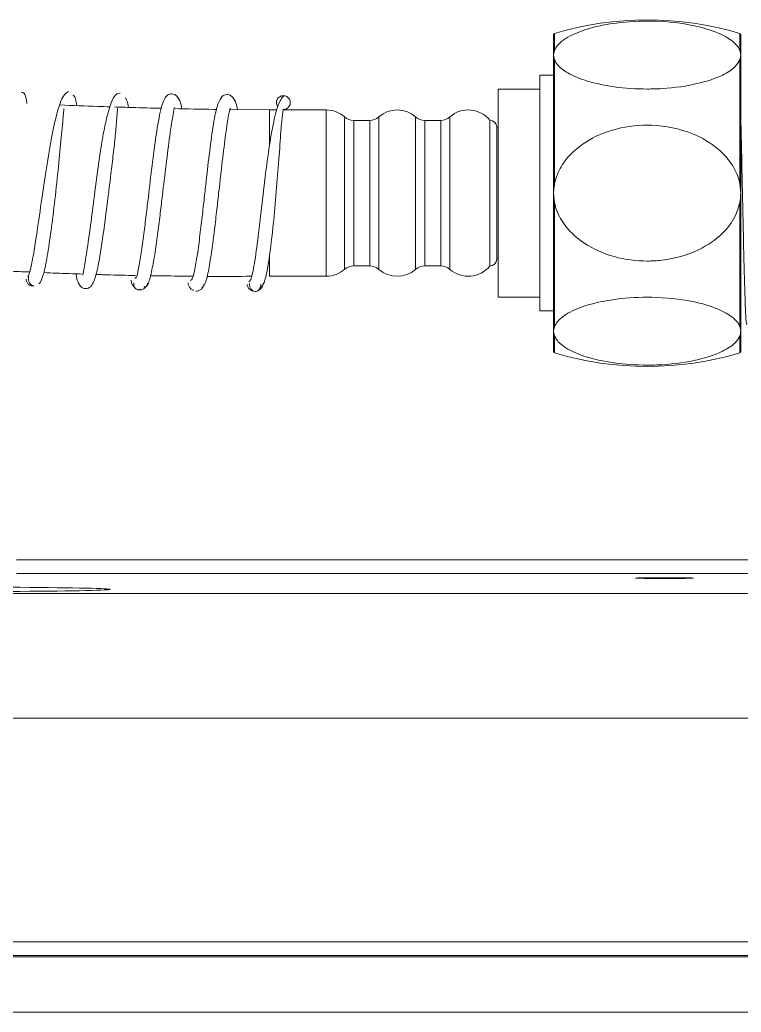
# Model space of a CAD drawing. Extents: x 14808 to 20058, y -13198 to -11680.
# Drawn here: x 14994.72 to 15020.75, y -12767.24 to -12731.45 of the extents above; entities that cross this region are included whole.
import ezdxf

# ---------------------------------------------------------------- set-up
doc = ezdxf.new("R2010")
doc.units = 0
doc.header["$LTSCALE"] = 7
doc.header["$MEASUREMENT"] = 0
doc.layers.get('0').update_dxf_attribs({"color": 2, "linetype": 'CONTINUOUS'})

# ---------------------------------------------------------------- blocks, each defined once
blk = doc.blocks.new('A$C52DF3C04')
at = {"color": 7, "linetype": 'Continuous', "lineweight": 15}
for p, q in [((69.25, 19.807), (69.25, 20.107)), ((72.625, 20.107), (72.625, 19.807)), ((69.268, 19.653), (69.25, 19.741)), ((72.607, 19.828), (72.625, 19.741)), ((69.25, 17.425), (69.25, 19.633)), ((69.268, 19.653), (69.268, 17.427)), ((72.607, 17.427), (72.607, 19.653)), ((72.625, 19.633), (72.625, 17.425)), ((69.25, 19.376), (69, 19.376)), ((69, 15.126), (69, 19.376)), ((69, 19.126), (68.25, 19.126)), ((68.25, 15.376), (68.25, 19.126)), ((64.125, 18.751), (63.407, 18.758)), ((64.26, 18.751), (64.125, 18.751)), ((65.148, 18.751), (64.368, 18.751)), ((65.933, 18.563), (65.645, 18.563)), ((67.214, 18.563), (66.925, 18.563)), ((68.1, 18.563), (68.1, 15.938)), ((68.25, 18.438), (68.225, 18.438)), ((68.225, 18.438), (68.225, 16.063)), ((72.607, 17.427), (72.625, 17.251)), ((69.268, 17.075), (69.25, 17.251)), ((69.25, 14.869), (69.25, 17.076)), ((69.268, 17.075), (69.268, 14.849)), ((72.607, 14.849), (72.607, 17.075)), ((72.625, 17.076), (72.625, 14.869)), ((65.645, 15.938), (65.933, 15.938)), ((66.925, 15.938), (67.214, 15.938)), ((68.225, 16.063), (68.25, 16.063)), ((64.125, 15.751), (65.148, 15.751)), ((59.838, 15.591), (59.871, 15.585)), ((68.25, 15.376), (69, 15.376)), ((69, 15.126), (69.25, 15.126)), ((69.268, 14.673), (69.25, 14.761)), ((69.25, 14.394), (69.25, 14.694)), ((72.607, 14.849), (72.625, 14.761)), ((72.625, 14.694), (72.625, 14.394)), ((109.323, 10.033), (3.177, 10.033)), ((8.973, 7.783), (103.527, 7.783)), ((9.069, 3.75), (103.431, 3.75)), ((103.5, 3.481), (9, 3.481)), ((103.431, 3.5), (9.069, 3.5)), ((105.625, 2.481), (6.875, 2.481))]:
    blk.add_line(p, q, dxfattribs=at)
at = {"color": 8, "linetype": 'Continuous', "lineweight": 15}
for p, q in [((69.268, 20.131), (69.268, 19.828)), ((72.607, 19.828), (72.607, 20.131)), ((64.125, 18.116), (64.125, 18.751)), ((65.148, 18.751), (65.148, 15.751)), ((65.479, 15.876), (65.479, 18.626)), ((66.098, 18.626), (66.098, 15.876)), ((66.76, 15.876), (66.76, 18.626)), ((67.379, 18.626), (67.379, 15.876)), ((65.645, 18.563), (65.645, 15.938)), ((65.933, 15.938), (65.933, 18.563)), ((66.925, 18.563), (66.925, 15.938)), ((67.214, 15.938), (67.214, 18.563)), ((64.125, 15.751), (64.125, 16.12)), ((69.268, 14.673), (69.268, 14.37)), ((72.607, 14.37), (72.607, 14.673)), ((107.14, 10.64), (59.563, 10.64)), ((59.563, 10.39), (107.14, 10.39))]:
    blk.add_line(p, q, dxfattribs=at)
at = {"color": 7, "linetype": 'Continuous', "lineweight": 15}
for centre, radius, start, end in [((70.938, 14.555), 5.82, 73.3294, 106.6706), ((69.275, 20.107), 0.025, 106.6706, 180), ((72.6, 20.107), 0.025, 0, 73.3294), ((69.273, 19.806), 0.0229, 102.6767, 177.8146), ((72.602, 19.806), 0.0229, 2.1854, 77.3233), ((69.272, 19.631), 0.0218, 100.2628, 176.2266), ((72.603, 19.631), 0.0218, 3.7734, 79.7372), ((64.374, 18.884), 0.124, 89.4754, 216.4062), ((64.376, 18.883), 0.124, 267.1008, 90.3883), ((65.148, 18.251), 0.5, 48.5904, 90), ((65.645, 18.813), 0.25, 228.5904, 270), ((65.933, 18.813), 0.25, 270, 311.4096), ((66.429, 18.251), 0.5, 48.5904, 131.4096), ((66.925, 18.813), 0.25, 228.5904, 270), ((67.214, 18.813), 0.25, 270, 311.4096), ((67.71, 18.251), 0.5, 38.6822, 131.4096), ((68.1, 18.438), 0.125, 0, 90), ((69.264, 17.361), 0.0655, 86.8418, 102.5324), ((72.611, 17.361), 0.0655, 77.4676, 93.1582), ((69.264, 17.14), 0.0655, 257.4676, 273.1582), ((72.611, 17.14), 0.0655, 266.8418, 282.5324), ((65.645, 15.688), 0.25, 90, 131.4096), ((65.933, 15.688), 0.25, 48.5904, 90), ((66.925, 15.688), 0.25, 90, 131.4096), ((67.214, 15.688), 0.25, 48.5904, 90), ((67.71, 16.251), 0.5, 228.5904, 321.3178), ((68.1, 16.063), 0.125, 270, 0), ((65.148, 16.251), 0.5, 270, 311.4096), ((66.429, 16.251), 0.5, 228.5904, 311.4096), ((69.272, 14.87), 0.0218, 183.7734, 259.7372), ((72.603, 14.87), 0.0218, 280.2628, 356.2266), ((69.273, 14.695), 0.0229, 182.1854, 257.3233), ((72.602, 14.695), 0.0229, 282.6767, 357.8146), ((69.275, 14.394), 0.025, 180, 253.3294), ((70.938, 19.946), 5.82, 253.3294, 286.6706), ((72.6, 14.394), 0.025, 286.6706, 0)]:
    blk.add_arc(centre, radius, start, end, dxfattribs=at)
blk.add_ellipse((71.25, 10.308), major_axis=(0.525, 0), ratio=0.013091, dxfattribs=at)
blk.add_ellipse((58, 10.105), major_axis=(3.25, 0), ratio=0.013091, start_param=4.712389, end_param=7.853982, dxfattribs=at)
for points, knots in [([(69.268, 19.828), (69.282, 19.856), (69.323, 19.933), (69.49, 20.068), (69.844, 20.223), (70.384, 20.334), (71.058, 20.369), (71.701, 20.305), (72.198, 20.162), (72.484, 20.003), (72.583, 19.886), (72.606, 19.831), (72.607, 19.828)], [0, 0, 0, 0, 0.040251, 0.112325, 0.221432, 0.368786, 0.519538, 0.697281, 0.824707, 0.919739, 0.996307, 1, 1, 1, 1]), ([(69.25, 19.741), (69.25, 19.748), (69.251, 19.778), (69.261, 19.807), (69.268, 19.828)], [0, 0, 0, 0, 0.256693, 1, 1, 1, 1]), ([(69.25, 19.741), (69.25, 19.741), (69.25, 19.755), (69.25, 19.775), (69.25, 19.8), (69.25, 19.807)], [0, 0, 0, 0, 0.016522, 0.715828, 1, 1, 1, 1]), ([(69.25, 19.633), (69.25, 19.657), (69.25, 19.691), (69.25, 19.729), (69.25, 19.74), (69.25, 19.741)], [0, 0, 0, 0, 0.699392, 0.983475, 1, 1, 1, 1]), ([(72.625, 19.741), (72.623, 19.718), (72.621, 19.689), (72.61, 19.66), (72.607, 19.653)], [0, 0, 0, 0, 0.758812, 1, 1, 1, 1]), ([(72.625, 19.807), (72.625, 19.79), (72.625, 19.767), (72.625, 19.747), (72.625, 19.741), (72.625, 19.741)], [0, 0, 0, 0, 0.6993923, 0.9834747, 1, 1, 1, 1]), ([(72.625, 19.741), (72.625, 19.74), (72.625, 19.713), (72.625, 19.675), (72.625, 19.642), (72.625, 19.633)], [0, 0, 0, 0, 0.016522, 0.715828, 1, 1, 1, 1]), ([(72.607, 19.653), (72.583, 19.612), (72.523, 19.509), (72.276, 19.354), (71.829, 19.204), (71.345, 19.138), (70.828, 19.122), (70.336, 19.154), (69.826, 19.265), (69.476, 19.421), (69.317, 19.555), (69.278, 19.632), (69.268, 19.653)], [0, 0, 0, 0, 0.059791, 0.151188, 0.274249, 0.436419, 0.499971, 0.641742, 0.783924, 0.887452, 0.969504, 1, 1, 1, 1]), ([(59.749, 18.866), (59.747, 18.878), (59.734, 18.976), (59.703, 19.072), (59.668, 19.069), (59.65, 19.067)], [0, 0, 0, 0, 0.061504, 0.52187, 1, 1, 1, 1]), ([(60.499, 19.085), (60.464, 19.063), (60.393, 19.019), (60.287, 18.698), (60.184, 18.224), (60.087, 17.628), (59.995, 16.987), (59.909, 16.388), (59.845, 16.008), (59.799, 15.809), (59.778, 15.765), (59.767, 15.742)], [0, 0, 0, 0, 0.112475, 0.229605, 0.350284, 0.473962, 0.600497, 0.730004, 0.862787, 0.930888, 1, 1, 1, 1]), ([(60.647, 18.829), (60.642, 18.865), (60.621, 19), (60.595, 19.01), (60.575, 19.017)], [0, 0, 0, 0, 0.2687492, 1, 1, 1, 1]), ([(61.431, 19.057), (61.393, 19.049), (61.321, 19.033), (61.221, 18.755), (61.138, 18.393), (61.055, 17.903), (60.981, 17.327), (60.904, 16.718), (60.836, 16.222), (60.786, 15.925), (60.765, 15.804), (60.754, 15.773), (60.762, 15.774), (60.762, 15.774)], [0, 0, 0, 0, 0.121723, 0.232203, 0.33083, 0.417819, 0.558484, 0.667712, 0.780311, 0.899082, 0.955675, 0.999756, 1, 1, 1, 1]), ([(61.583, 18.797), (61.574, 18.839), (61.555, 18.932), (61.535, 18.958), (61.524, 18.972)], [0, 0, 0, 0, 0.450905, 1, 1, 1, 1]), ([(62.543, 18.773), (62.54, 18.787), (62.522, 18.901), (62.487, 18.967), (62.427, 19.027), (62.36, 19.046), (62.294, 19.028), (62.228, 18.963), (62.159, 18.772), (62.082, 18.336), (62.008, 17.767), (61.949, 17.26), (61.899, 16.842), (61.856, 16.493), (61.809, 16.151), (61.763, 15.871), (61.722, 15.702), (61.702, 15.721), (61.693, 15.729)], [0, 0, 0, 0, 0.0116541, 0.0906023, 0.1183927, 0.1384258, 0.1598641, 0.1919316, 0.2876652, 0.3991169, 0.4995801, 0.5921498, 0.6459874, 0.7078407, 0.7774675, 0.8545644, 0.9388188, 1, 1, 1, 1]), ([(63.548, 18.757), (63.547, 18.762), (63.527, 18.883), (63.49, 18.949), (63.427, 19.014), (63.361, 19.034), (63.294, 19.016), (63.23, 18.955), (63.165, 18.789), (63.097, 18.411), (63.03, 17.894), (62.976, 17.406), (62.928, 16.984), (62.887, 16.619), (62.84, 16.25), (62.791, 15.924), (62.74, 15.691), (62.708, 15.679), (62.693, 15.674)], [0, 0, 0, 0, 0.003789, 0.0907569, 0.1206202, 0.1413693, 0.1621118, 0.1919175, 0.2786343, 0.3803215, 0.4753835, 0.5665877, 0.6202046, 0.6818937, 0.7514885, 0.828788, 0.9135805, 1, 1, 1, 1]), ([(64.381, 19.007), (64.347, 18.962), (64.279, 18.87), (64.187, 18.497), (64.102, 17.988), (64.025, 17.376), (63.954, 16.743), (63.886, 16.175), (63.83, 15.838), (63.786, 15.681), (63.763, 15.659), (63.752, 15.648)], [0, 0, 0, 0, 0.113055, 0.230303, 0.350977, 0.474635, 0.601129, 0.73054, 0.863137, 0.931099, 1, 1, 1, 1]), ([(61.251, 18.807), (61.178, 18.81), (60.876, 18.819), (60.575, 18.831), (60.347, 18.84)], [0, 0, 0, 0, 0.243329, 1, 1, 1, 1]), ([(62.175, 18.781), (61.998, 18.785), (61.716, 18.792), (61.434, 18.801), (61.328, 18.805)], [0, 0, 0, 0, 0.624892, 1, 1, 1, 1]), ([(61.858, 15.56), (61.88, 15.557), (61.923, 15.55), (61.987, 15.768), (62.046, 16.078), (62.098, 16.436), (62.143, 16.794), (62.194, 17.212), (62.253, 17.713), (62.309, 18.16), (62.351, 18.459), (62.381, 18.642), (62.4, 18.751), (62.412, 18.792), (62.404, 18.793), (62.404, 18.793)], [0, 0, 0, 0, 0.113339, 0.218251, 0.312581, 0.396633, 0.470679, 0.534983, 0.643413, 0.759162, 0.821263, 0.885787, 0.946783, 0.99427, 1, 1, 1, 1]), ([(60.006, 15.674), (60.024, 15.718), (60.06, 15.808), (60.125, 16.155), (60.195, 16.636), (60.265, 17.214), (60.328, 17.813), (60.378, 18.335), (60.408, 18.682), (60.415, 18.747), (60.418, 18.771)], [0, 0, 0, 0, 0.120048, 0.244969, 0.374099, 0.506784, 0.642488, 0.78093, 0.922412, 1, 1, 1, 1]), ([(60.636, 15.794), (60.636, 15.791), (60.651, 15.672), (60.684, 15.609), (60.741, 15.544), (60.807, 15.524), (60.873, 15.54), (60.935, 15.598), (61.001, 15.763), (61.074, 16.143), (61.148, 16.663), (61.21, 17.152), (61.262, 17.571), (61.305, 17.925), (61.343, 18.276), (61.371, 18.571), (61.383, 18.757), (61.381, 18.776), (61.38, 18.783)], [0, 0, 0, 0, 0.0029248, 0.0944422, 0.1251639, 0.1458713, 0.1666958, 0.1975875, 0.289574, 0.3980511, 0.498941, 0.5951672, 0.6515379, 0.7159494, 0.7878131, 0.8665552, 0.951884, 1, 1, 1, 1]), ([(63.169, 18.761), (63.153, 18.761), (62.897, 18.764), (62.642, 18.77), (62.403, 18.775)], [0, 0, 0, 0, 0.063824, 1, 1, 1, 1]), ([(62.906, 15.551), (62.928, 15.566), (62.968, 15.594), (63.028, 15.854), (63.082, 16.194), (63.131, 16.571), (63.174, 16.939), (63.221, 17.36), (63.274, 17.843), (63.338, 18.338), (63.381, 18.669), (63.424, 18.784), (63.407, 18.784), (63.407, 18.784)], [0, 0, 0, 0, 0.117972, 0.225243, 0.322005, 0.408474, 0.484836, 0.551249, 0.662409, 0.776438, 0.89613, 0.997564, 1, 1, 1, 1]), ([(63.983, 15.558), (64.003, 15.587), (64.042, 15.647), (64.104, 15.954), (64.165, 16.408), (64.223, 16.978), (64.274, 17.589), (64.315, 18.15), (64.347, 18.594), (64.362, 18.704), (64.369, 18.76)], [0, 0, 0, 0, 0.112674, 0.229793, 0.350822, 0.475158, 0.602299, 0.73197, 0.864276, 1, 1, 1, 1]), ([(72.734, 14.898), (72.733, 14.891), (72.727, 14.864), (72.715, 15.032), (72.7, 15.392), (72.685, 15.934), (72.67, 16.586), (72.655, 17.306), (72.64, 18.004), (72.63, 18.468), (72.625, 18.639), (72.625, 18.639)], [0, 0, 0, 0, 0.040776, 0.178293, 0.315833, 0.451056, 0.589322, 0.725275, 0.861906, 0.999997, 1, 1, 1, 1]), ([(69.268, 17.427), (69.282, 17.481), (69.323, 17.635), (69.49, 17.905), (69.844, 18.215), (70.384, 18.438), (71.058, 18.508), (71.701, 18.379), (72.198, 18.093), (72.484, 17.775), (72.583, 17.542), (72.606, 17.432), (72.607, 17.427)], [0, 0, 0, 0, 0.040251, 0.112325, 0.221432, 0.368786, 0.519538, 0.697281, 0.824707, 0.919739, 0.996307, 1, 1, 1, 1]), ([(69.25, 17.251), (69.25, 17.266), (69.251, 17.325), (69.261, 17.383), (69.268, 17.427)], [0, 0, 0, 0, 0.256693, 1, 1, 1, 1]), ([(69.25, 17.251), (69.25, 17.252), (69.25, 17.293), (69.25, 17.351), (69.25, 17.408), (69.25, 17.425)], [0, 0, 0, 0, 0.016522, 0.715828, 1, 1, 1, 1]), ([(72.625, 17.425), (72.625, 17.384), (72.625, 17.327), (72.625, 17.269), (72.625, 17.252), (72.625, 17.251)], [0, 0, 0, 0, 0.699392, 0.983475, 1, 1, 1, 1]), ([(69.25, 17.076), (69.25, 17.117), (69.25, 17.175), (69.25, 17.232), (69.25, 17.25), (69.25, 17.251)], [0, 0, 0, 0, 0.699392, 0.983475, 1, 1, 1, 1]), ([(72.625, 17.251), (72.623, 17.206), (72.621, 17.147), (72.61, 17.089), (72.607, 17.075)], [0, 0, 0, 0, 0.758812, 1, 1, 1, 1]), ([(72.625, 17.251), (72.625, 17.25), (72.625, 17.208), (72.625, 17.151), (72.625, 17.093), (72.625, 17.076)], [0, 0, 0, 0, 0.016522, 0.715828, 1, 1, 1, 1]), ([(72.607, 17.075), (72.583, 16.994), (72.523, 16.788), (72.276, 16.477), (71.829, 16.177), (71.345, 16.045), (70.828, 16.014), (70.336, 16.078), (69.826, 16.3), (69.476, 16.611), (69.317, 16.879), (69.278, 17.033), (69.268, 17.075)], [0, 0, 0, 0, 0.059791, 0.151188, 0.274249, 0.436419, 0.499971, 0.641742, 0.783924, 0.887452, 0.969504, 1, 1, 1, 1]), ([(59.136, 15.861), (59.229, 15.856), (59.451, 15.842), (59.672, 15.833), (59.801, 15.829)], [0, 0, 0, 0, 0.419708, 1, 1, 1, 1]), ([(60.054, 15.818), (60.205, 15.811), (60.441, 15.8), (60.678, 15.793), (60.763, 15.791)], [0, 0, 0, 0, 0.63962, 1, 1, 1, 1]), ([(60.996, 15.783), (61.036, 15.782), (61.256, 15.775), (61.493, 15.77), (61.691, 15.766), (61.708, 15.766)], [0, 0, 0, 0, 0.16747, 0.928949, 1, 1, 1, 1]), ([(61.978, 15.762), (62.056, 15.76), (62.313, 15.756), (62.569, 15.754), (62.747, 15.753)], [0, 0, 0, 0, 0.304684, 1, 1, 1, 1]), ([(62.998, 15.75), (63.006, 15.75), (63.274, 15.748), (63.542, 15.749), (63.802, 15.751)], [0, 0, 0, 0, 0.0307482, 1, 1, 1, 1]), ([(59.734, 15.698), (59.737, 15.681), (59.743, 15.646), (59.776, 15.606), (59.82, 15.577), (59.856, 15.575), (59.873, 15.574)], [0, 0, 0, 0, 0.240866, 0.489515, 0.743533, 1, 1, 1, 1]), ([(59.776, 15.744), (59.776, 15.723), (59.775, 15.682), (59.797, 15.63), (59.831, 15.589), (59.859, 15.579), (59.873, 15.574)], [0, 0, 0, 0, 0.2493743, 0.4994688, 0.7500089, 1, 1, 1, 1]), ([(59.962, 15.616), (59.966, 15.619), (59.985, 15.632), (60.011, 15.671), (60.021, 15.712), (60.026, 15.732)], [0, 0, 0, 0, 0.109317, 0.5618, 1, 1, 1, 1]), ([(61.628, 15.681), (61.632, 15.66), (61.64, 15.617), (61.667, 15.573), (61.688, 15.555), (61.695, 15.55)], [0, 0, 0, 0, 0.401386, 0.816274, 1, 1, 1, 1]), ([(61.676, 15.633), (61.675, 15.616), (61.675, 15.581), (61.697, 15.54), (61.731, 15.513), (61.77, 15.504), (61.793, 15.516), (61.803, 15.521)], [0, 0, 0, 0, 0.211171, 0.422971, 0.635208, 0.847188, 1, 1, 1, 1]), ([(61.773, 15.509), (61.773, 15.509), (61.791, 15.503), (61.828, 15.512), (61.874, 15.534), (61.911, 15.575), (61.921, 15.61), (61.926, 15.627)], [0, 0, 0, 0, 0.000179, 0.257034, 0.511159, 0.759663, 1, 1, 1, 1]), ([(62.654, 15.634), (62.657, 15.615), (62.665, 15.576), (62.7, 15.531), (62.731, 15.502), (62.751, 15.498), (62.754, 15.497)], [0, 0, 0, 0, 0.3068738, 0.6240374, 0.9481976, 1, 1, 1, 1]), ([(62.798, 15.485), (62.798, 15.485), (62.815, 15.48), (62.852, 15.492), (62.897, 15.518), (62.933, 15.561), (62.942, 15.597), (62.946, 15.614)], [0, 0, 0, 0, 0.000049, 0.256717, 0.510808, 0.759433, 1, 1, 1, 1]), ([(63.717, 15.61), (63.721, 15.592), (63.729, 15.555), (63.765, 15.513), (63.81, 15.482), (63.846, 15.479), (63.864, 15.477)], [0, 0, 0, 0, 0.240346, 0.488952, 0.743165, 1, 1, 1, 1]), ([(63.763, 15.626), (63.764, 15.607), (63.764, 15.569), (63.788, 15.522), (63.822, 15.488), (63.864, 15.473), (63.907, 15.483), (63.942, 15.512), (63.966, 15.555), (63.967, 15.591), (63.967, 15.608)], [0, 0, 0, 0, 0.125188, 0.250309, 0.375335, 0.499995, 0.624673, 0.749733, 0.874859, 1, 1, 1, 1]), ([(63.909, 15.488), (63.912, 15.489), (63.932, 15.494), (63.964, 15.522), (64.001, 15.567), (64.009, 15.606), (64.013, 15.625)], [0, 0, 0, 0, 0.055285, 0.37836, 0.694375, 1, 1, 1, 1]), ([(69.268, 14.849), (69.282, 14.876), (69.323, 14.953), (69.49, 15.088), (69.844, 15.243), (70.384, 15.355), (71.058, 15.389), (71.701, 15.325), (72.198, 15.182), (72.484, 15.023), (72.583, 14.907), (72.606, 14.851), (72.607, 14.849)], [0, 0, 0, 0, 0.040251, 0.112325, 0.221432, 0.368786, 0.519538, 0.697281, 0.824707, 0.919739, 0.996307, 1, 1, 1, 1]), ([(69.25, 14.761), (69.25, 14.762), (69.25, 14.788), (69.25, 14.826), (69.25, 14.859), (69.25, 14.869)], [0, 0, 0, 0, 0.016522, 0.715828, 1, 1, 1, 1]), ([(72.625, 14.869), (72.625, 14.845), (72.625, 14.811), (72.625, 14.773), (72.625, 14.762), (72.625, 14.761)], [0, 0, 0, 0, 0.699392, 0.983475, 1, 1, 1, 1]), ([(69.25, 14.761), (69.25, 14.768), (69.251, 14.798), (69.261, 14.827), (69.268, 14.849)], [0, 0, 0, 0, 0.256693, 1, 1, 1, 1]), ([(69.25, 14.694), (69.25, 14.711), (69.25, 14.734), (69.25, 14.754), (69.25, 14.761), (69.25, 14.761)], [0, 0, 0, 0, 0.699392, 0.983475, 1, 1, 1, 1]), ([(72.625, 14.761), (72.623, 14.738), (72.621, 14.709), (72.61, 14.68), (72.607, 14.673)], [0, 0, 0, 0, 0.758812, 1, 1, 1, 1]), ([(72.625, 14.761), (72.625, 14.761), (72.625, 14.746), (72.625, 14.726), (72.625, 14.702), (72.625, 14.694)], [0, 0, 0, 0, 0.016522, 0.715828, 1, 1, 1, 1]), ([(72.607, 14.673), (72.583, 14.632), (72.523, 14.53), (72.276, 14.374), (71.829, 14.224), (71.345, 14.158), (70.828, 14.143), (70.336, 14.175), (69.826, 14.286), (69.476, 14.441), (69.317, 14.575), (69.278, 14.652), (69.268, 14.673)], [0, 0, 0, 0, 0.059791, 0.151188, 0.274249, 0.436419, 0.499971, 0.641742, 0.783924, 0.887452, 0.969504, 1, 1, 1, 1])]:
    blk.add_open_spline(points, degree=3, knots=knots, dxfattribs=at)

msp = doc.modelspace()

# ---------------------------------------------------------------- block references
at = {"xscale": 2, "yscale": 2, "zscale": 2}
msp.add_blockref('A$C52DF3C04', (14875.481, -12772.201), dxfattribs=at)

doc.saveas('drawing.dxf')
